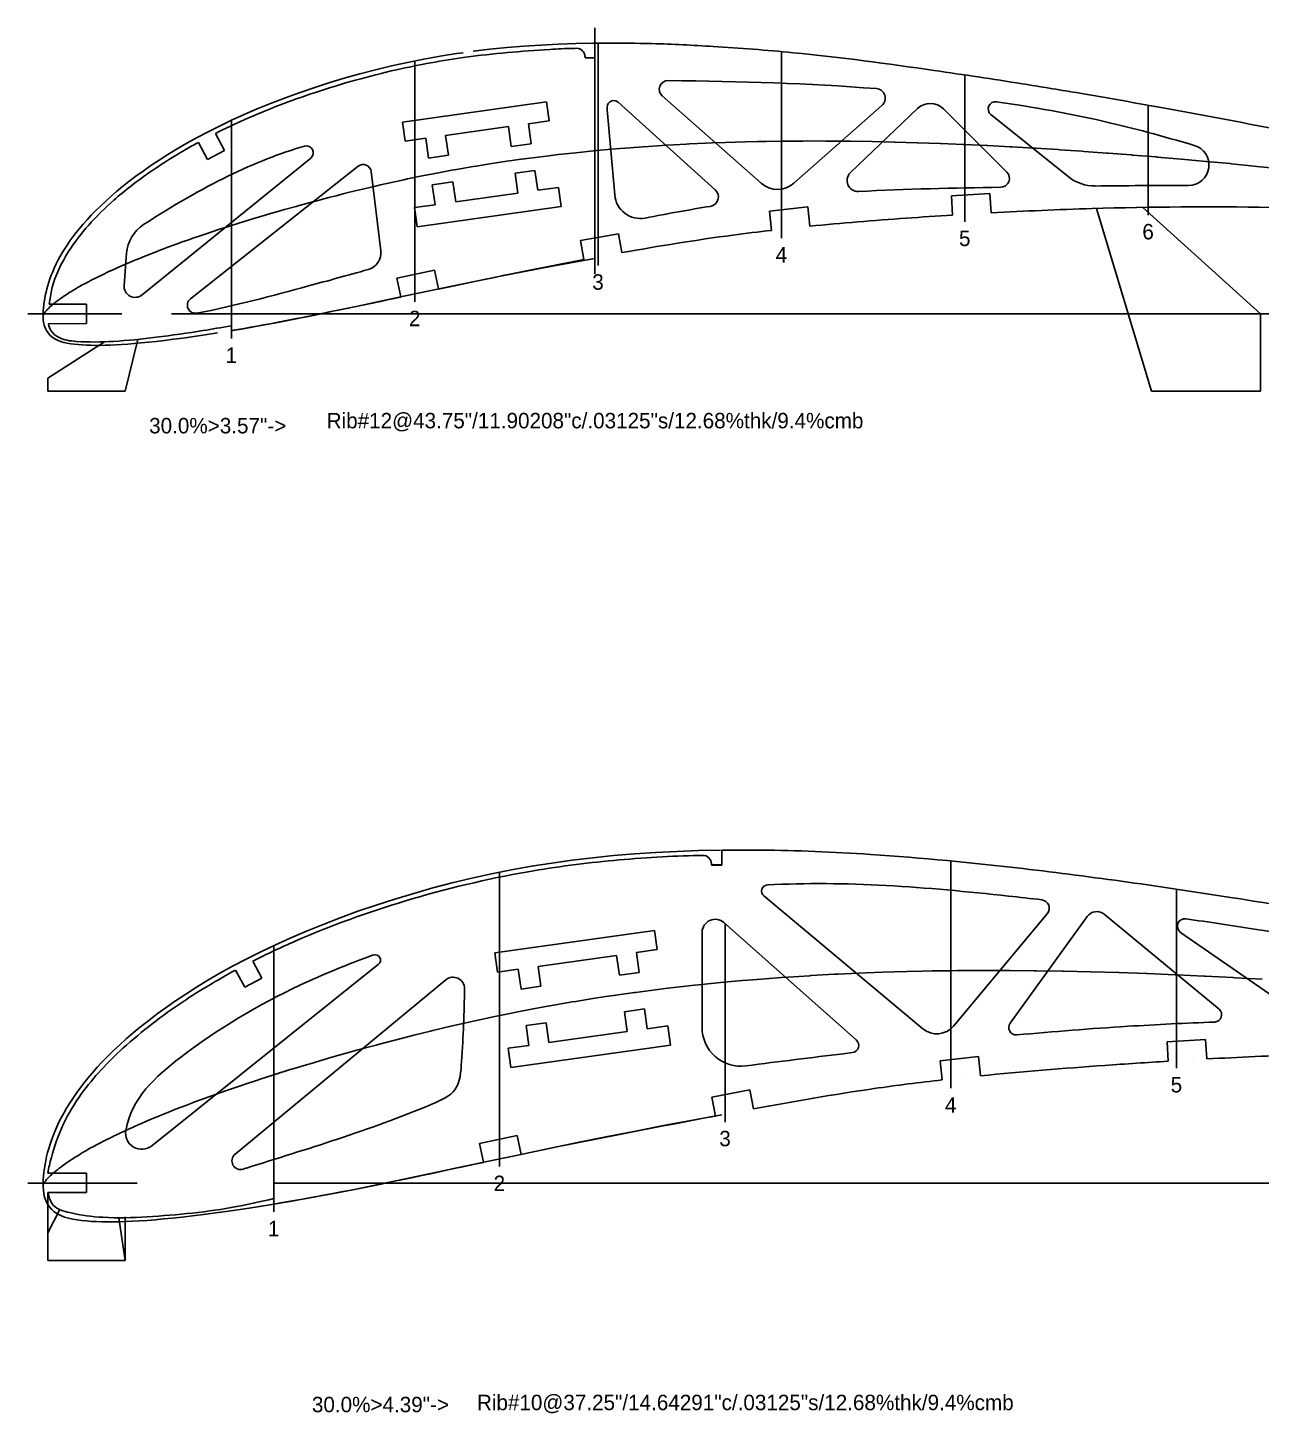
# Model space of a CAD drawing. Header units: inches. Extents: x -0.1 to 20.2, y 22.4 to 40.5.
# Drawn here: x -0.1 to 7.89, y 31.49 to 40.46 of the extents above; entities that cross this region are included whole.
import ezdxf
from ezdxf.lldxf.tags import DXFTag

# ---------------------------------------------------------------- set-up
doc = ezdxf.new("R2010")
doc.units = ezdxf.units.IN
doc.header["$MEASUREMENT"] = 0
for name, color, linetype in [('1', 7, 'Continuous'), ('CUTOUTS', 7, 'Continuous'), ('Default', 7, 'Continuous'), ('TEXT', 7, 'Continuous')]:
    doc.layers.add(name, color=color, linetype=linetype)
tags = doc.linetypes.add('DOT2', pattern=[0.125, 0, -0.125]).pattern_tags.tags
tags[6:7] = [DXFTag(74, 4), DXFTag(75, 0), DXFTag(340, '0'), DXFTag(46, 0.0), DXFTag(50, 0.0), DXFTag(44, 0.0), DXFTag(45, 0.0)]
tags[4:5] = [DXFTag(74, 4), DXFTag(75, 0), DXFTag(340, '0'), DXFTag(46, 0.0), DXFTag(50, 0.0), DXFTag(44, 0.0), DXFTag(45, 0.0)]

# ---------------------------------------------------------------- blocks, each defined once
blk = doc.blocks.new('SE11')
at = {"layer": 'CUTOUTS', "color": 7, "linetype": 'Continuous'}
for p, q in [((0.25, 0.0024), (0.25, 0.125)), ((0, 0.0024), (0, 0))]:
    blk.add_line(p, q, dxfattribs=at)
blk = doc.blocks.new('SE12')
at = {"layer": '1', "color": 7, "linetype": 'DOT2'}
blk.add_line((0, 1.7172), (0, 0), dxfattribs=at)
blk = doc.blocks.new('SE13')
at = {"layer": '1', "color": 7, "linetype": 'DOT2'}
blk.add_line((0, 1.9047), (0, 0), dxfattribs=at)
blk = doc.blocks.new('SE14')
at = {"layer": '1', "color": 7, "linetype": 'DOT2'}
for p, q in [((0, 1.7605), (0, 1.7605)), ((0, 1.2845), (0, 0))]:
    blk.add_line(p, q, dxfattribs=at)
blk = doc.blocks.new('SE15')
at = {"layer": '1', "color": 7, "linetype": 'DOT2'}
blk.add_line((0, 1.4715), (0, 0), dxfattribs=at)
blk = doc.blocks.new('SE16')
at = {"layer": '1', "color": 7, "linetype": 'DOT2'}
blk.add_line((0, 1.1585), (0, 0), dxfattribs=at)
blk = doc.blocks.new('SE21')
at = {"layer": '1', "color": 7, "linetype": 'DOT2'}
for p, q in [((4.2428, 2.1533), (4.1028, 2.1483)), ((4.3844, 2.1564), (4.2428, 2.1533)), ((3.2926, 2.073), (3.1617, 2.0522)), ((3.4247, 2.0915), (3.2926, 2.073)), ((3.5578, 2.1074), (3.4247, 2.0915)), ((3.6919, 2.1211), (3.5578, 2.1074)), ((3.8275, 2.1323), (3.6919, 2.1211)), ((3.9643, 2.1414), (3.8275, 2.1323)), ((4.1028, 2.1483), (3.9643, 2.1414)), ((2.7748, 1.9748), (2.6482, 1.9443)), ((2.9027, 2.003), (2.7748, 1.9748)), ((3.0317, 2.0288), (2.9027, 2.003)), ((3.1617, 2.0522), (3.0317, 2.0288)), ((2.5225, 1.9115), (2.3987, 1.8765)), ((2.6482, 1.9443), (2.5225, 1.9115)), ((2.156, 1.8008), (2.0383, 1.7606)), ((2.2762, 1.8395), (2.156, 1.8008)), ((2.3987, 1.8765), (2.2762, 1.8395)), ((1.9235, 1.719), (1.8118, 1.6761)), ((2.0383, 1.7606), (1.9235, 1.719)), ((1.704, 1.6323), (1.5999, 1.5875)), ((1.8118, 1.6761), (1.704, 1.6323)), ((1.5, 1.5422), (1.4044, 1.4965)), ((1.5999, 1.5875), (1.5, 1.5422)), ((1.3133, 1.4506), (1.2266, 1.4046)), ((1.4044, 1.4965), (1.3133, 1.4506)), ((1.1442, 1.359), (1.0663, 1.3137)), ((1.2266, 1.4046), (1.1442, 1.359)), ((0.9928, 1.2688), (0.9232, 1.2246)), ((1.0663, 1.3137), (0.9928, 1.2688)), ((0.8576, 1.181), (0.796, 1.1381)), ((0.9232, 1.2246), (0.8576, 1.181)), ((0.7377, 1.0959), (0.6831, 1.0545)), ((0.796, 1.1381), (0.7377, 1.0959)), ((0.6317, 1.0138), (0.5835, 0.9738)), ((0.6831, 1.0545), (0.6317, 1.0138)), ((0.538, 0.9347), (0.4954, 0.8965)), ((0.5835, 0.9738), (0.538, 0.9347)), ((0.4179, 0.8221), (0.3825, 0.7859)), ((0.4554, 0.8588), (0.4179, 0.8221)), ((0.4954, 0.8965), (0.4554, 0.8588)), ((0.3494, 0.7503), (0.3185, 0.7153)), ((0.3825, 0.7859), (0.3494, 0.7503)), ((0.2623, 0.6473), (0.2369, 0.6139)), ((0.2893, 0.6811), (0.2623, 0.6473)), ((0.3185, 0.7153), (0.2893, 0.6811)), ((0.1911, 0.5487), (0.1703, 0.5166)), ((0.2132, 0.5809), (0.1911, 0.5487)), ((0.2369, 0.6139), (0.2132, 0.5809)), ((0.1337, 0.4544), (0.1173, 0.4241)), ((0.1513, 0.4854), (0.1337, 0.4544)), ((0.1703, 0.5166), (0.1513, 0.4854)), ((0.0884, 0.3649), (0.076, 0.3359)), ((0.1022, 0.3944), (0.0884, 0.3649)), ((0.1173, 0.4241), (0.1022, 0.3944)), ((0.0543, 0.2794), (0.0451, 0.252)), ((0.0647, 0.3075), (0.0543, 0.2794)), ((0.076, 0.3359), (0.0647, 0.3075)), ((0.0291, 0.1986), (0.0227, 0.1725)), ((0.0366, 0.225), (0.0291, 0.1986)), ((0.0451, 0.252), (0.0366, 0.225)), ((0.0082, 0.0968), (0.0054, 0.0724)), ((0.012, 0.1216), (0.0082, 0.0968)), ((0.0171, 0.1468), (0.012, 0.1216)), ((0.0227, 0.1725), (0.0171, 0.1468)), ((0.0009, 0.0246), (0, 0)), ((0.0031, 0.0484), (0.0009, 0.0246)), ((0.0054, 0.0724), (0.0031, 0.0484))]:
    blk.add_line(p, q, dxfattribs=at)
blk = doc.blocks.new('SE22')
at = {"layer": '1', "color": 7, "linetype": 'DOT2'}
for p, q in [((4.2172, 0.6608), (4.0267, 0.6254)), ((4.3929, 0.6927), (4.2172, 0.6608)), ((3.6418, 0.5503), (3.4486, 0.511)), ((3.8347, 0.5883), (3.6418, 0.5503)), ((4.0267, 0.6254), (3.8347, 0.5883)), ((3.2553, 0.4712), (3.0633, 0.4309)), ((3.4486, 0.511), (3.2553, 0.4712)), ((2.8735, 0.391), (2.688, 0.3514)), ((3.0633, 0.4309), (2.8735, 0.391)), ((2.3345, 0.2765), (2.1699, 0.242)), ((2.5076, 0.3131), (2.3345, 0.2765)), ((2.688, 0.3514), (2.5076, 0.3131)), ((0.0003, 0.2408), (0, 0.2505)), ((0.0001, 0.2284), (0.0003, 0.2408)), ((0.0012, 0.2053), (0.0001, 0.2284)), ((0.004, 0.1824), (0.0012, 0.2053)), ((0.0091, 0.1602), (0.004, 0.1824)), ((1.8695, 0.1824), (1.7345, 0.1576)), ((2.0147, 0.2107), (1.8695, 0.1824)), ((2.1699, 0.242), (2.0147, 0.2107)), ((0.0165, 0.1387), (0.0091, 0.1602)), ((0.0265, 0.1182), (0.0165, 0.1387)), ((0.0392, 0.0993), (0.0265, 0.1182)), ((0.0542, 0.082), (0.0392, 0.0993)), ((1.388, 0.0985), (1.2902, 0.0835)), ((1.4942, 0.1158), (1.388, 0.0985)), ((1.6095, 0.1353), (1.4942, 0.1158)), ((1.7345, 0.1576), (1.6095, 0.1353)), ((0.0718, 0.0662), (0.0542, 0.082)), ((0.0918, 0.0523), (0.0718, 0.0662)), ((0.1142, 0.0407), (0.0918, 0.0523)), ((0.1382, 0.0312), (0.1142, 0.0407)), ((0.1641, 0.0236), (0.1382, 0.0312)), ((0.1912, 0.0174), (0.1641, 0.0236)), ((0.2196, 0.0126), (0.1912, 0.0174)), ((0.2491, 0.0089), (0.2196, 0.0126)), ((0.2797, 0.0061), (0.2491, 0.0089)), ((0.3116, 0.0037), (0.2797, 0.0061)), ((0.3448, 0.002), (0.3116, 0.0037)), ((0.3797, 0.0007), (0.3448, 0.002)), ((0.4159, 0), (0.3797, 0.0007)), ((0.4535, 0), (0.4159, 0)), ((0.4932, 0.0006), (0.4535, 0)), ((0.5348, 0.0019), (0.4932, 0.0006)), ((0.5785, 0.0039), (0.5348, 0.0019)), ((0.6247, 0.0066), (0.5785, 0.0039)), ((0.6733, 0.01), (0.6247, 0.0066)), ((0.7248, 0.0139), (0.6733, 0.01)), ((0.7796, 0.0189), (0.7248, 0.0139)), ((0.8382, 0.0247), (0.7796, 0.0189)), ((0.9004, 0.0313), (0.8382, 0.0247)), ((0.9672, 0.0391), (0.9004, 0.0313)), ((1.0391, 0.048), (0.9672, 0.0391)), ((1.1162, 0.0583), (1.0391, 0.048)), ((1.1998, 0.0701), (1.1162, 0.0583)), ((1.2902, 0.0835), (1.1998, 0.0701))]:
    blk.add_line(p, q, dxfattribs=at)
blk = doc.blocks.new('SE23')
at = {"layer": '1', "color": 7, "linetype": 'DOT2'}
for p, q in [((4.9639, 1.3509), (4.8209, 1.3417)), ((4.9707, 1.3513), (4.9639, 1.3509)), ((5.1227, 1.3599), (4.9707, 1.3513)), ((5.147, 1.3611), (5.1227, 1.3599)), ((5.2772, 1.367), (5.147, 1.3611)), ((5.3293, 1.3692), (5.2772, 1.367)), ((5.434, 1.373), (5.3293, 1.3692)), ((5.5107, 1.3754), (5.434, 1.373)), ((5.5934, 1.3777), (5.5107, 1.3754)), ((5.6916, 1.38), (5.5934, 1.3777)), ((5.7557, 1.3813), (5.6916, 1.38)), ((5.8722, 1.3829), (5.7557, 1.3813)), ((5.9203, 1.3834), (5.8722, 1.3829)), ((6.0532, 1.3842), (5.9203, 1.3834)), ((6.0876, 1.3843), (6.0532, 1.3842)), ((6.2341, 1.3843), (6.0876, 1.3843)), ((6.2575, 1.3841), (6.2341, 1.3843)), ((6.4156, 1.3828), (6.2575, 1.3841)), ((6.43, 1.3827), (6.4156, 1.3828)), ((6.598, 1.3801), (6.43, 1.3827)), ((6.605, 1.38), (6.598, 1.3801)), ((6.7811, 1.376), (6.605, 1.38)), ((6.7825, 1.376), (6.7811, 1.376)), ((6.9623, 1.3708), (6.7825, 1.376)), ((6.9653, 1.3707), (6.9623, 1.3708)), ((7.1441, 1.3645), (6.9653, 1.3707)), ((7.1506, 1.3642), (7.1441, 1.3645)), ((7.3282, 1.3569), (7.1506, 1.3642)), ((7.3371, 1.3565), (7.3282, 1.3569)), ((7.5143, 1.3482), (7.3371, 1.3565)), ((7.525, 1.3477), (7.5143, 1.3482)), ((7.7023, 1.3385), (7.525, 1.3477)), ((3.9643, 1.2594), (3.8347, 1.2426)), ((4.0267, 1.267), (3.9643, 1.2594)), ((4.1028, 1.2759), (4.0267, 1.267)), ((4.2172, 1.2886), (4.1028, 1.2759)), ((4.2428, 1.2914), (4.2172, 1.2886)), ((4.3844, 1.3057), (4.2428, 1.2914)), ((4.4062, 1.3078), (4.3844, 1.3057)), ((4.5279, 1.3189), (4.4062, 1.3078)), ((4.5936, 1.3245), (4.5279, 1.3189)), ((4.6734, 1.3309), (4.5936, 1.3245)), ((4.7794, 1.3388), (4.6734, 1.3309)), ((4.8209, 1.3417), (4.7794, 1.3388)), ((7.7142, 1.3379), (7.7023, 1.3385)), ((7.8921, 1.3276), (7.7142, 1.3379)), ((3.4247, 1.1808), (3.2926, 1.1579)), ((3.4486, 1.1847), (3.4247, 1.1808)), ((3.5578, 1.2023), (3.4486, 1.1847)), ((3.6418, 1.2152), (3.5578, 1.2023)), ((3.6919, 1.2226), (3.6418, 1.2152)), ((3.8275, 1.2416), (3.6919, 1.2226)), ((3.8347, 1.2426), (3.8275, 1.2416)), ((2.9027, 1.082), (2.8735, 1.0758)), ((3.0317, 1.1085), (2.9027, 1.082)), ((3.0633, 1.1148), (3.0317, 1.1085)), ((3.1617, 1.1339), (3.0633, 1.1148)), ((3.2553, 1.1512), (3.1617, 1.1339)), ((3.2926, 1.1579), (3.2553, 1.1512)), ((2.5076, 0.9922), (2.3987, 0.9652)), ((2.5225, 0.9958), (2.5076, 0.9922)), ((2.6482, 1.0256), (2.5225, 0.9958)), ((2.688, 1.0347), (2.6482, 1.0256)), ((2.7748, 1.0543), (2.688, 1.0347)), ((2.8735, 1.0758), (2.7748, 1.0543)), ((2.156, 0.902), (2.0383, 0.8699)), ((2.1699, 0.9057), (2.156, 0.902)), ((2.2762, 0.9338), (2.1699, 0.9057)), ((2.3345, 0.9489), (2.2762, 0.9338)), ((2.3987, 0.9652), (2.3345, 0.9489)), ((1.8695, 0.8224), (1.8118, 0.8058)), ((1.9235, 0.8378), (1.8695, 0.8224)), ((2.0147, 0.8634), (1.9235, 0.8378)), ((2.0383, 0.8699), (2.0147, 0.8634)), ((1.5999, 0.7425), (1.5, 0.7115)), ((1.6095, 0.7455), (1.5999, 0.7425)), ((1.704, 0.7741), (1.6095, 0.7455)), ((1.7345, 0.7832), (1.704, 0.7741)), ((1.8118, 0.8058), (1.7345, 0.7832)), ((1.2902, 0.6429), (1.2266, 0.6213)), ((1.3133, 0.6507), (1.2902, 0.6429)), ((1.388, 0.6754), (1.3133, 0.6507)), ((1.4044, 0.6808), (1.388, 0.6754)), ((1.4942, 0.7096), (1.4044, 0.6808)), ((1.5, 0.7115), (1.4942, 0.7096)), ((1.0391, 0.5546), (0.9928, 0.5375)), ((1.0663, 0.5646), (1.0391, 0.5546)), ((1.1162, 0.5826), (1.0663, 0.5646)), ((1.1442, 0.5926), (1.1162, 0.5826)), ((1.1998, 0.612), (1.1442, 0.5926)), ((1.2266, 0.6213), (1.1998, 0.612)), ((0.7796, 0.4546), (0.7377, 0.4374)), ((0.796, 0.4612), (0.7796, 0.4546)), ((0.8382, 0.4781), (0.796, 0.4612)), ((0.8576, 0.4858), (0.8382, 0.4781)), ((0.9004, 0.5024), (0.8576, 0.4858)), ((0.9232, 0.5112), (0.9004, 0.5024)), ((0.9672, 0.5279), (0.9232, 0.5112)), ((0.9928, 0.5375), (0.9672, 0.5279)), ((0.5785, 0.3687), (0.538, 0.3503)), ((0.5835, 0.3709), (0.5785, 0.3687)), ((0.6247, 0.3893), (0.5835, 0.3709)), ((0.6317, 0.3923), (0.6247, 0.3893)), ((0.6733, 0.4103), (0.6317, 0.3923)), ((0.6831, 0.4145), (0.6733, 0.4103)), ((0.7248, 0.4321), (0.6831, 0.4145)), ((0.7377, 0.4374), (0.7248, 0.4321)), ((0.3797, 0.2738), (0.3494, 0.258)), ((0.3825, 0.2752), (0.3797, 0.2738)), ((0.4159, 0.292), (0.3825, 0.2752)), ((0.4179, 0.293), (0.4159, 0.292)), ((0.4535, 0.3105), (0.4179, 0.293)), ((0.4554, 0.3114), (0.4535, 0.3105)), ((0.4932, 0.3295), (0.4554, 0.3114)), ((0.4954, 0.3305), (0.4932, 0.3295)), ((0.5348, 0.3488), (0.4954, 0.3305)), ((0.538, 0.3503), (0.5348, 0.3488)), ((0.2196, 0.1833), (0.2132, 0.1792)), ((0.2369, 0.194), (0.2196, 0.1833)), ((0.2491, 0.2015), (0.2369, 0.194)), ((0.2623, 0.2094), (0.2491, 0.2015)), ((0.2797, 0.2196), (0.2623, 0.2094)), ((0.2893, 0.2252), (0.2797, 0.2196)), ((0.3116, 0.2375), (0.2893, 0.2252)), ((0.3185, 0.2413), (0.3116, 0.2375)), ((0.3448, 0.2556), (0.3185, 0.2413)), ((0.3494, 0.258), (0.3448, 0.2556)), ((0.0884, 0.0916), (0.076, 0.0814)), ((0.0918, 0.0943), (0.0884, 0.0916)), ((0.1022, 0.1024), (0.0918, 0.0943)), ((0.1142, 0.1114), (0.1022, 0.1024)), ((0.1173, 0.1137), (0.1142, 0.1114)), ((0.1337, 0.1255), (0.1173, 0.1137)), ((0.1382, 0.1288), (0.1337, 0.1255)), ((0.1513, 0.1382), (0.1382, 0.1288)), ((0.1641, 0.1471), (0.1513, 0.1382)), ((0.1703, 0.1513), (0.1641, 0.1471)), ((0.1911, 0.165), (0.1703, 0.1513)), ((0.1912, 0.1651), (0.1911, 0.165)), ((0.2132, 0.1792), (0.1912, 0.1651)), ((0.0031, 0), (0, 0.0072)), ((0.004, 0.002), (0.0031, 0)), ((0.0054, 0.0055), (0.004, 0.002)), ((0.0082, 0.012), (0.0054, 0.0055)), ((0.0091, 0.0136), (0.0082, 0.012)), ((0.012, 0.0181), (0.0091, 0.0136)), ((0.0165, 0.0233), (0.012, 0.0181)), ((0.0171, 0.024), (0.0165, 0.0233)), ((0.0227, 0.0308), (0.0171, 0.024)), ((0.0265, 0.0352), (0.0227, 0.0308)), ((0.0291, 0.0381), (0.0265, 0.0352)), ((0.0366, 0.0458), (0.0291, 0.0381)), ((0.0392, 0.0484), (0.0366, 0.0458)), ((0.0451, 0.054), (0.0392, 0.0484)), ((0.0542, 0.0625), (0.0451, 0.054)), ((0.0543, 0.0626), (0.0542, 0.0625)), ((0.0647, 0.0717), (0.0543, 0.0626)), ((0.0718, 0.0778), (0.0647, 0.0717)), ((0.076, 0.0814), (0.0718, 0.0778))]:
    blk.add_line(p, q, dxfattribs=at)
blk = doc.blocks.new('SE24')
at = {"layer": '1', "color": 7, "linetype": 'DOT2'}
blk.add_line((0, 1.4056), (0, 0), dxfattribs=at)
blk = doc.blocks.new('SE25')
at = {"layer": '1', "color": 7, "linetype": 'DOT2'}
blk.add_line((0, 1.5572), (0, 0), dxfattribs=at)
blk = doc.blocks.new('SE26')
at = {"layer": '1', "color": 7, "linetype": 'DOT2'}
blk.add_line((0, 1.4396), (0, 0), dxfattribs=at)
blk = doc.blocks.new('SE27')
at = {"layer": '1', "color": 7, "linetype": 'DOT2'}
blk.add_line((0, 1.2046), (0, 0), dxfattribs=at)
blk = doc.blocks.new('SE28')
at = {"layer": '1', "color": 7, "linetype": 'DOT2'}
blk.add_line((0, 0.9503), (0, 0), dxfattribs=at)
blk = doc.blocks.new('SE29')
at = {"layer": '1', "color": 7, "linetype": 'DOT2'}
blk.add_line((0, 0.7107), (0, 0), dxfattribs=at)
blk = doc.blocks.new('SE32')
at = {"layer": '1', "color": 7, "linetype": 'DOT2'}
for p, q in [((2.8918, 1.713), (2.7837, 1.7)), ((3.0009, 1.7241), (2.8918, 1.713)), ((3.1111, 1.7332), (3.0009, 1.7241)), ((3.2223, 1.7406), (3.1111, 1.7332)), ((3.3348, 1.7462), (3.2223, 1.7406)), ((3.4486, 1.7502), (3.3348, 1.7462)), ((3.5637, 1.7527), (3.4486, 1.7502)), ((3.5706, 1.7528), (3.5637, 1.7527)), ((2.3593, 1.6281), (2.2554, 1.6052)), ((2.4642, 1.6491), (2.3593, 1.6281)), ((2.5699, 1.6681), (2.4642, 1.6491)), ((2.6763, 1.685), (2.5699, 1.6681)), ((2.719, 1.691), (2.6763, 1.685)), ((1.9497, 1.5253), (1.8502, 1.4952)), ((2.0504, 1.5537), (1.9497, 1.5253)), ((2.1525, 1.5804), (2.0504, 1.5537)), ((2.2554, 1.6052), (2.1525, 1.5804)), ((1.7525, 1.4638), (1.6568, 1.431)), ((1.8502, 1.4952), (1.7525, 1.4638)), ((1.4726, 1.3624), (1.385, 1.3268)), ((1.5635, 1.3972), (1.4726, 1.3624)), ((1.6568, 1.431), (1.5635, 1.3972)), ((1.3004, 1.2903), (1.2192, 1.2536)), ((1.385, 1.3268), (1.3004, 1.2903)), ((1.0675, 1.1791), (0.997, 1.1417)), ((1.1415, 1.2164), (1.0675, 1.1791)), ((1.2192, 1.2536), (1.1415, 1.2164)), ((0.93, 1.1047), (0.8667, 1.0678)), ((0.997, 1.1417), (0.93, 1.1047)), ((0.7504, 0.9954), (0.6971, 0.9599)), ((0.807, 1.0314), (0.7504, 0.9954)), ((0.8667, 1.0678), (0.807, 1.0314)), ((0.647, 0.9251), (0.5996, 0.8908)), ((0.6971, 0.9599), (0.647, 0.9251)), ((0.5135, 0.824), (0.4743, 0.7915)), ((0.5552, 0.8571), (0.5135, 0.824)), ((0.5996, 0.8908), (0.5552, 0.8571)), ((0.4026, 0.7287), (0.3702, 0.6981)), ((0.4373, 0.7598), (0.4026, 0.7287)), ((0.4743, 0.7915), (0.4373, 0.7598)), ((0.3109, 0.6388), (0.284, 0.6099)), ((0.3397, 0.6682), (0.3109, 0.6388)), ((0.3702, 0.6981), (0.3397, 0.6682)), ((0.2352, 0.5536), (0.2132, 0.5261)), ((0.2589, 0.5815), (0.2352, 0.5536)), ((0.284, 0.6099), (0.2589, 0.5815)), ((0.1733, 0.4722), (0.1553, 0.446)), ((0.1926, 0.499), (0.1733, 0.4722)), ((0.2132, 0.5261), (0.1926, 0.499)), ((0.1087, 0.3694), (0.0953, 0.3447)), ((0.1229, 0.3946), (0.1087, 0.3694)), ((0.1384, 0.4199), (0.1229, 0.3946)), ((0.1553, 0.446), (0.1384, 0.4199)), ((0.0618, 0.2731), (0.0526, 0.25)), ((0.0719, 0.2966), (0.0618, 0.2731)), ((0.0831, 0.3206), (0.0719, 0.2966)), ((0.0953, 0.3447), (0.0831, 0.3206)), ((0.0298, 0.1829), (0.0237, 0.1614)), ((0.0367, 0.2049), (0.0298, 0.1829)), ((0.0442, 0.2271), (0.0367, 0.2049)), ((0.0526, 0.25), (0.0442, 0.2271)), ((0.0098, 0.0988), (0.0067, 0.0787)), ((0.0139, 0.1193), (0.0098, 0.0988)), ((0.0184, 0.1403), (0.0139, 0.1193)), ((0.0237, 0.1614), (0.0184, 0.1403)), ((0.0007, 0.02), (0, 0)), ((0.0025, 0.0393), (0.0007, 0.02)), ((0.0044, 0.0588), (0.0025, 0.0393)), ((0.0067, 0.0787), (0.0044, 0.0588))]:
    blk.add_line(p, q, dxfattribs=at)
blk = doc.blocks.new('SE33')
at = {"layer": '1', "color": 7, "linetype": 'DOT2'}
for p, q in [((3.5706, 0.563), (3.4278, 0.5371)), ((3.1169, 0.4782), (2.9602, 0.4473)), ((3.273, 0.5083), (3.1169, 0.4782)), ((3.4278, 0.5371), (3.273, 0.5083)), ((2.646, 0.383), (2.4899, 0.3503)), ((2.8031, 0.4154), (2.646, 0.383)), ((2.9602, 0.4473), (2.8031, 0.4154)), ((2.1849, 0.2856), (2.0382, 0.2545)), ((2.3357, 0.3178), (2.1849, 0.2856)), ((2.4899, 0.3503), (2.3357, 0.3178)), ((0.0002, 0.1892), (0, 0.2036)), ((0.0001, 0.1857), (0.0002, 0.1892)), ((0.001, 0.1669), (0.0001, 0.1857)), ((1.7638, 0.1967), (1.6376, 0.1713)), ((1.8975, 0.2247), (1.7638, 0.1967)), ((2.0382, 0.2545), (1.8975, 0.2247)), ((0.0032, 0.1483), (0.001, 0.1669)), ((0.0074, 0.1302), (0.0032, 0.1483)), ((0.0134, 0.1127), (0.0074, 0.1302)), ((0.0215, 0.096), (0.0134, 0.1127)), ((0.0319, 0.0807), (0.0215, 0.096)), ((1.3083, 0.11), (1.2145, 0.0941)), ((1.4098, 0.1281), (1.3083, 0.11)), ((1.5195, 0.1483), (1.4098, 0.1281)), ((1.6376, 0.1713), (1.5195, 0.1483)), ((0.044, 0.0667), (0.0319, 0.0807)), ((0.0583, 0.0538), (0.044, 0.0667)), ((0.0746, 0.0425), (0.0583, 0.0538)), ((0.0928, 0.0331), (0.0746, 0.0425)), ((0.1124, 0.0254), (0.0928, 0.0331)), ((0.1334, 0.0192), (0.1124, 0.0254)), ((0.1554, 0.0142), (0.1334, 0.0192)), ((0.1785, 0.0102), (0.1554, 0.0142)), ((0.2025, 0.0073), (0.1785, 0.0102)), ((0.2273, 0.005), (0.2025, 0.0073)), ((0.2533, 0.003), (0.2273, 0.005)), ((0.2803, 0.0017), (0.2533, 0.003)), ((0.3086, 0.0006), (0.2803, 0.0017)), ((0.338, 0), (0.3086, 0.0006)), ((0.3686, 0), (0.338, 0)), ((0.4009, 0.0005), (0.3686, 0)), ((0.4347, 0.0015), (0.4009, 0.0005)), ((0.4703, 0.0032), (0.4347, 0.0015)), ((0.5077, 0.0054), (0.4703, 0.0032)), ((0.5473, 0.0081), (0.5077, 0.0054)), ((0.5892, 0.0113), (0.5473, 0.0081)), ((0.6337, 0.0154), (0.5892, 0.0113)), ((0.6813, 0.0201), (0.6337, 0.0154)), ((0.7319, 0.0255), (0.6813, 0.0201)), ((0.7861, 0.0318), (0.7319, 0.0255)), ((0.8446, 0.039), (0.7861, 0.0318)), ((0.9073, 0.0474), (0.8446, 0.039)), ((0.9753, 0.057), (0.9073, 0.0474)), ((1.0487, 0.0678), (0.9753, 0.057)), ((1.1282, 0.0801), (1.0487, 0.0678))]:
    blk.add_line(p, q, dxfattribs=at)
blk = doc.blocks.new('SE34')
at = {"layer": '1', "color": 7, "linetype": 'DOT2'}
for p, q in [((3.7338, 1.0765), (3.6804, 1.072)), ((3.7987, 1.0818), (3.7338, 1.0765)), ((3.8848, 1.0882), (3.7987, 1.0818)), ((3.9185, 1.0906), (3.8848, 1.0882)), ((4.0348, 1.098), (3.9185, 1.0906)), ((4.0403, 1.0984), (4.0348, 1.098)), ((4.1638, 1.1053), (4.0403, 1.0984)), ((4.1836, 1.1063), (4.1638, 1.1053)), ((4.2894, 1.1111), (4.1836, 1.1063)), ((4.3318, 1.1129), (4.2894, 1.1111)), ((4.4169, 1.116), (4.3318, 1.1129)), ((4.4792, 1.1179), (4.4169, 1.116)), ((4.5465, 1.1198), (4.4792, 1.1179)), ((4.6262, 1.1217), (4.5465, 1.1198)), ((4.6784, 1.1227), (4.6262, 1.1217)), ((4.7731, 1.124), (4.6784, 1.1227)), ((4.8121, 1.1244), (4.7731, 1.124)), ((4.9202, 1.1251), (4.8121, 1.1244)), ((4.9482, 1.1252), (4.9202, 1.1251)), ((5.0672, 1.1251), (4.9482, 1.1252)), ((5.0862, 1.125), (5.0672, 1.1251)), ((5.2148, 1.124), (5.0862, 1.125)), ((5.2264, 1.1238), (5.2148, 1.124)), ((5.363, 1.1217), (5.2264, 1.1238)), ((5.3687, 1.1216), (5.363, 1.1217)), ((5.5119, 1.1184), (5.3687, 1.1216)), ((5.5129, 1.1184), (5.5119, 1.1184)), ((5.6591, 1.1142), (5.5129, 1.1184)), ((5.6616, 1.1141), (5.6591, 1.1142)), ((5.8069, 1.1091), (5.6616, 1.1141)), ((5.8121, 1.1089), (5.8069, 1.1091)), ((5.9565, 1.1029), (5.8121, 1.1089)), ((5.9638, 1.1026), (5.9565, 1.1029)), ((6.1078, 1.0958), (5.9638, 1.1026)), ((6.1165, 1.0954), (6.1078, 1.0958)), ((6.2606, 1.0879), (6.1165, 1.0954)), ((6.2703, 1.0874), (6.2606, 1.0879)), ((6.4149, 1.0791), (6.2703, 1.0874)), ((6.425, 1.0785), (6.4149, 1.0791)), ((6.5707, 1.0692), (6.425, 1.0785)), ((2.9602, 0.9877), (2.8918, 0.9772)), ((3.0009, 0.9937), (2.9602, 0.9877)), ((3.1111, 1.0092), (3.0009, 0.9937)), ((3.1169, 1.0099), (3.1111, 1.0092)), ((3.2223, 1.0236), (3.1169, 1.0099)), ((3.273, 1.0298), (3.2223, 1.0236)), ((3.3348, 1.0371), (3.273, 1.0298)), ((3.4278, 1.0474), (3.3348, 1.0371)), ((3.4486, 1.0496), (3.4278, 1.0474)), ((3.5637, 1.0613), (3.4486, 1.0496)), ((3.5815, 1.063), (3.5637, 1.0613)), ((3.6804, 1.072), (3.5815, 1.063)), ((6.5809, 1.0686), (6.5707, 1.0692)), ((6.7277, 1.0586), (6.5809, 1.0686)), ((6.7377, 1.0579), (6.7277, 1.0586)), ((6.886, 1.0472), (6.7377, 1.0579)), ((6.8951, 1.0465), (6.886, 1.0472)), ((7.0453, 1.0349), (6.8951, 1.0465)), ((7.0532, 1.0343), (7.0453, 1.0349)), ((7.2056, 1.0218), (7.0532, 1.0343)), ((7.2115, 1.0213), (7.2056, 1.0218)), ((7.3672, 1.0079), (7.2115, 1.0213)), ((7.3697, 1.0077), (7.3672, 1.0079)), ((7.5274, 0.9934), (7.3697, 1.0077)), ((7.5296, 0.9932), (7.5274, 0.9934)), ((7.6845, 0.9784), (7.5296, 0.9932)), ((2.4642, 0.901), (2.3593, 0.8795)), ((2.4899, 0.9061), (2.4642, 0.901)), ((2.5699, 0.9216), (2.4899, 0.9061)), ((2.646, 0.9357), (2.5699, 0.9216)), ((2.6763, 0.9412), (2.646, 0.9357)), ((2.7837, 0.9597), (2.6763, 0.9412)), ((2.8031, 0.9629), (2.7837, 0.9597)), ((2.8918, 0.9772), (2.8031, 0.9629)), ((7.6928, 0.9776), (7.6845, 0.9784)), ((7.8407, 0.9628), (7.6928, 0.9776)), ((7.8568, 0.9611), (7.8407, 0.9628)), ((7.9958, 0.9467), (7.8568, 0.9611)), ((2.0504, 0.8094), (2.0382, 0.8064)), ((2.1525, 0.8336), (2.0504, 0.8094)), ((2.1849, 0.841), (2.1525, 0.8336)), ((2.2554, 0.8569), (2.1849, 0.841)), ((2.3357, 0.8744), (2.2554, 0.8569)), ((2.3593, 0.8795), (2.3357, 0.8744)), ((1.7525, 0.7331), (1.6568, 0.7071)), ((1.7638, 0.7361), (1.7525, 0.7331)), ((1.8502, 0.759), (1.7638, 0.7361)), ((1.8975, 0.7712), (1.8502, 0.759)), ((1.9497, 0.7845), (1.8975, 0.7712)), ((2.0382, 0.8064), (1.9497, 0.7845)), ((1.385, 0.6292), (1.3083, 0.6059)), ((1.4098, 0.6366), (1.385, 0.6292)), ((1.4726, 0.6549), (1.4098, 0.6366)), ((1.5195, 0.6685), (1.4726, 0.6549)), ((1.5635, 0.681), (1.5195, 0.6685)), ((1.6376, 0.7018), (1.5635, 0.681)), ((1.6568, 0.7071), (1.6376, 0.7018)), ((1.1282, 0.549), (1.0675, 0.5289)), ((1.1415, 0.5533), (1.1282, 0.549)), ((1.2145, 0.5767), (1.1415, 0.5533)), ((1.2192, 0.5783), (1.2145, 0.5767)), ((1.3004, 0.6035), (1.2192, 0.5783)), ((1.3083, 0.6059), (1.3004, 0.6035)), ((0.8446, 0.4508), (0.807, 0.4368)), ((0.8667, 0.4588), (0.8446, 0.4508)), ((0.9073, 0.4735), (0.8667, 0.4588)), ((0.93, 0.4816), (0.9073, 0.4735)), ((0.9753, 0.4974), (0.93, 0.4816)), ((0.997, 0.5049), (0.9753, 0.4974)), ((1.0487, 0.5226), (0.997, 0.5049)), ((1.0675, 0.5289), (1.0487, 0.5226)), ((0.6337, 0.3695), (0.5996, 0.3555)), ((0.647, 0.3749), (0.6337, 0.3695)), ((0.6813, 0.3886), (0.647, 0.3749)), ((0.6971, 0.3948), (0.6813, 0.3886)), ((0.7319, 0.4084), (0.6971, 0.3948)), ((0.7504, 0.4155), (0.7319, 0.4084)), ((0.7861, 0.429), (0.7504, 0.4155)), ((0.807, 0.4368), (0.7861, 0.429)), ((0.4347, 0.2835), (0.4026, 0.2686)), ((0.4373, 0.2847), (0.4347, 0.2835)), ((0.4703, 0.2997), (0.4373, 0.2847)), ((0.4743, 0.3015), (0.4703, 0.2997)), ((0.5077, 0.3164), (0.4743, 0.3015)), ((0.5135, 0.3189), (0.5077, 0.3164)), ((0.5473, 0.3335), (0.5135, 0.3189)), ((0.5552, 0.3369), (0.5473, 0.3335)), ((0.5892, 0.3511), (0.5552, 0.3369)), ((0.5996, 0.3555), (0.5892, 0.3511)), ((0.2352, 0.183), (0.2273, 0.1785)), ((0.2533, 0.193), (0.2352, 0.183)), ((0.2589, 0.1961), (0.2533, 0.193)), ((0.2803, 0.2077), (0.2589, 0.1961)), ((0.284, 0.2097), (0.2803, 0.2077)), ((0.3086, 0.2225), (0.284, 0.2097)), ((0.3109, 0.2237), (0.3086, 0.2225)), ((0.338, 0.2373), (0.3109, 0.2237)), ((0.3397, 0.2381), (0.338, 0.2373)), ((0.3686, 0.2523), (0.3397, 0.2381)), ((0.3702, 0.2531), (0.3686, 0.2523)), ((0.4009, 0.2678), (0.3702, 0.2531)), ((0.4026, 0.2686), (0.4009, 0.2678)), ((0.0928, 0.0905), (0.0831, 0.0832)), ((0.0953, 0.0924), (0.0928, 0.0905)), ((0.1087, 0.102), (0.0953, 0.0924)), ((0.1124, 0.1047), (0.1087, 0.102)), ((0.1229, 0.1123), (0.1124, 0.1047)), ((0.1334, 0.1196), (0.1229, 0.1123)), ((0.1384, 0.1229), (0.1334, 0.1196)), ((0.1553, 0.1341), (0.1384, 0.1229)), ((0.1554, 0.1342), (0.1553, 0.1341)), ((0.1733, 0.1456), (0.1554, 0.1342)), ((0.1785, 0.1489), (0.1733, 0.1456)), ((0.1926, 0.1577), (0.1785, 0.1489)), ((0.2025, 0.1637), (0.1926, 0.1577)), ((0.2132, 0.1702), (0.2025, 0.1637)), ((0.2273, 0.1785), (0.2132, 0.1702)), ((0.0025, 0), (0, 0.0058)), ((0.0032, 0.0016), (0.0025, 0)), ((0.0044, 0.0044), (0.0032, 0.0016)), ((0.0067, 0.0097), (0.0044, 0.0044)), ((0.0074, 0.0111), (0.0067, 0.0097)), ((0.0098, 0.0147), (0.0074, 0.0111)), ((0.0134, 0.0189), (0.0098, 0.0147)), ((0.0139, 0.0194), (0.0134, 0.0189)), ((0.0184, 0.025), (0.0139, 0.0194)), ((0.0215, 0.0286), (0.0184, 0.025)), ((0.0237, 0.031), (0.0215, 0.0286)), ((0.0298, 0.0372), (0.0237, 0.031)), ((0.0319, 0.0393), (0.0298, 0.0372)), ((0.0367, 0.0438), (0.0319, 0.0393)), ((0.044, 0.0507), (0.0367, 0.0438)), ((0.0442, 0.0508), (0.044, 0.0507)), ((0.0526, 0.0583), (0.0442, 0.0508)), ((0.0583, 0.0632), (0.0526, 0.0583)), ((0.0618, 0.0661), (0.0583, 0.0632)), ((0.0719, 0.0744), (0.0618, 0.0661)), ((0.0746, 0.0766), (0.0719, 0.0744)), ((0.0831, 0.0832), (0.0746, 0.0766))]:
    blk.add_line(p, q, dxfattribs=at)

msp = doc.modelspace()

# ---------------------------------------------------------------- linework, layer by layer
at = {"color": 7, "linetype": 'Continuous'}
for p, q in [((0.0313, 38.1077), (0.5313, 38.1077)), ((0.0313, 32.9193), (0.0313, 32.4794)), ((0.5313, 32.762), (0.5313, 32.4794)), ((0.0313, 32.4794), (0.5313, 32.4794))]:
    msp.add_line(p, q, dxfattribs=at)
at = {"layer": '1', "color": 7, "linetype": 'DOT2'}
for p, q in [((3.5706, 40.4605), (3.5706, 38.8671)), ((-0.1, 38.6077), (0.5096, 38.6077)), ((0, 38.6077), (0.5096, 38.6077)), ((0.8314, 38.6077), (3.5706, 38.6077)), ((0.8314, 38.6077), (11.9021, 38.6077)), ((-0.1, 32.9794), (0.6077, 32.9794)), ((0, 32.9794), (0.6077, 32.9794)), ((1.4924, 32.9794), (4.3929, 32.9794)), ((1.4924, 32.9794), (14.6429, 32.9794))]:
    msp.add_line(p, q, dxfattribs=at)
at = {"layer": 'CUTOUTS', "color": 7, "linetype": 'Continuous'}
for p, q in [((3.5706, 40.2655), (3.5706, 40.328)), ((3.5081, 40.2655), (3.5706, 40.2655)), ((3.2579, 39.981), (2.3256, 39.85)), ((3.2753, 39.8572), (3.2579, 39.981)), ((2.3256, 39.85), (2.343, 39.7262)), ((1.1746, 39.6658), (1.1159, 39.7762)), ((1.0055, 39.7174), (1.0054, 39.7174)), ((1.0054, 39.7174), (1.0641, 39.6071)), ((1.0641, 39.6071), (1.1746, 39.6658)), ((3.202, 39.4081), (3.3357, 39.4269)), ((3.3357, 39.4269), (3.3531, 39.3031)), ((2.4209, 39.1721), (2.4035, 39.2959)), ((3.3531, 39.3031), (2.4209, 39.1721)), ((4.3304, 35.0408), (4.3929, 35.0408)), ((3.9574, 34.6153), (2.9246, 34.4702)), ((3.9748, 34.4915), (3.9574, 34.6153)), ((2.9246, 34.4702), (2.942, 34.3464)), ((1.2461, 34.3581), (1.3048, 34.2477)), ((1.3048, 34.2477), (1.4153, 34.3064)), ((4.0442, 33.998), (4.0616, 33.8742)), ((3.0288, 33.729), (3.0114, 33.8528)), ((4.0616, 33.8742), (3.0288, 33.729))]:
    msp.add_line(p, q, dxfattribs=at)
at = {"layer": 'Default', "color": 7, "linetype": 'Continuous'}
for p, q in [((3.5706, 40.3603), (3.5706, 40.2648)), ((3.5081, 40.2655), (3.5079, 40.2738)), ((3.5706, 40.2648), (3.5081, 40.2655)), ((4.0082, 40.0185), (4.648, 39.4537)), ((2.3256, 39.85), (3.2579, 39.981)), ((3.2579, 39.981), (3.2753, 39.8572)), ((3.7001, 39.3775), (3.6516, 39.9289)), ((4.351, 39.4111), (3.7232, 39.9775)), ((4.8595, 39.4537), (5.4303, 39.9576)), ((5.6605, 39.9369), (5.2262, 39.5223)), ((6.239, 39.5253), (5.828, 39.9351)), ((2.3256, 39.85), (2.343, 39.7262)), ((3.2753, 39.8572), (3.1416, 39.8384)), ((3.1416, 39.8384), (3.1597, 39.7097)), ((6.1356, 39.899), (6.6358, 39.4964)), ((1.1162, 39.7764), (1.1746, 39.6658)), ((2.343, 39.7262), (2.4767, 39.745)), ((2.4767, 39.745), (2.4948, 39.6162)), ((2.6054, 39.7631), (3.0129, 39.8203)), ((2.6235, 39.6343), (2.6054, 39.7631)), ((3.031, 39.6916), (3.0129, 39.8203)), ((1.0641, 39.6071), (1.0051, 39.7181)), ((1.1746, 39.6658), (1.0641, 39.6071)), ((3.1597, 39.7097), (3.031, 39.6916)), ((1.7322, 39.6155), (0.6409, 38.7307)), ((2.0392, 39.5636), (0.9534, 38.7042)), ((2.4948, 39.6162), (2.6235, 39.6343)), ((2.1855, 39.0168), (2.1241, 39.5286)), ((3.1839, 39.5368), (3.0552, 39.5188)), ((3.0552, 39.5188), (3.0733, 39.39)), ((3.202, 39.4081), (3.1839, 39.5368)), ((2.5191, 39.4434), (2.6528, 39.4622)), ((2.5372, 39.3147), (2.5191, 39.4434)), ((2.6528, 39.4622), (2.6709, 39.3335)), ((2.6709, 39.3335), (3.0733, 39.39)), ((3.3357, 39.4269), (3.202, 39.4081)), ((3.3531, 39.3031), (3.3357, 39.4269)), ((6.1297, 39.3871), (5.8801, 39.3724)), ((6.1371, 39.2623), (6.1297, 39.3871)), ((2.4035, 39.2959), (2.5372, 39.3147)), ((2.4054, 39.2824), (2.4035, 39.2959)), ((2.4209, 39.1721), (3.3531, 39.3031)), ((4.95, 39.3), (4.7014, 39.2729)), ((4.9635, 39.1757), (4.95, 39.3)), ((5.8801, 39.3724), (5.8875, 39.2476)), ((7.119, 39.2973), (7.8804, 38.6077)), ((2.4209, 39.1721), (2.4054, 39.2824)), ((4.7014, 39.2729), (4.715, 39.1486)), ((6.1371, 39.2623), (6.1371, 39.262)), ((7.176, 38.1077), (6.8199, 39.2904)), ((3.7242, 39.127), (3.4783, 39.0818)), ((3.7468, 39.0041), (3.7242, 39.127)), ((4.9635, 39.1757), (4.9636, 39.1752)), ((3.4783, 39.0818), (3.5009, 38.9588)), ((0.5401, 39.0003), (0.5239, 38.7921)), ((2.5344, 38.8914), (2.2898, 38.8399)), ((2.5601, 38.7691), (2.5344, 38.8914)), ((2.2898, 38.8399), (2.3155, 38.7176)), ((2.5601, 38.7691), (2.5604, 38.7684)), ((0.2813, 38.6702), (0.0398, 38.6702)), ((0.2813, 38.5452), (0.2813, 38.6702)), ((2.3155, 38.7176), (2.3157, 38.7165)), ((7.8804, 38.6077), (7.8804, 38.1077)), ((0.0336, 38.5432), (0.2813, 38.5452)), ((1.2194, 38.4992), (1.2183, 38.5312)), ((0.3968, 38.4268), (0.0313, 38.1915)), ((0.5313, 38.1077), (0.6121, 38.4424)), ((0.0313, 38.1915), (0.0313, 38.1077)), ((0.0313, 38.1077), (0.5313, 38.1077)), ((7.8804, 38.1077), (7.176, 38.1077)), ((4.3938, 35.1358), (4.3929, 35.0395)), ((4.4151, 35.136), (4.3938, 35.136)), ((4.3938, 35.136), (4.3938, 35.1358)), ((4.3261, 35.0395), (4.3261, 35.0477)), ((4.3929, 35.0395), (4.3261, 35.0395)), ((4.6652, 34.8404), (5.6954, 33.9794)), ((5.8936, 33.9971), (6.501, 34.724)), ((7.6127, 34.1054), (6.8697, 34.7204)), ((5.2643, 33.9069), (4.407, 34.6668)), ((6.7589, 34.7063), (6.26, 34.0154)), ((2.9246, 34.4702), (3.9574, 34.6153)), ((3.9574, 34.6153), (3.9748, 34.4915)), ((4.2659, 34.6003), (4.2659, 33.9879)), ((7.3641, 34.6036), (8.0904, 34.1007)), ((2.9246, 34.4702), (2.942, 34.3464)), ((3.2044, 34.3833), (3.7124, 34.4546)), ((3.7305, 34.3259), (3.7124, 34.4546)), ((3.9748, 34.4915), (3.8411, 34.4727)), ((3.8411, 34.4727), (3.8592, 34.344)), ((0.7034, 33.2219), (2.1714, 34.3968)), ((1.2461, 34.3581), (1.2457, 34.3588)), ((1.3048, 34.2477), (1.2461, 34.3581)), ((1.3583, 34.4177), (1.4153, 34.3064)), ((2.942, 34.3464), (3.0757, 34.3652)), ((3.0757, 34.3652), (3.0938, 34.2364)), ((3.2225, 34.2545), (3.2044, 34.3833)), ((2.6073, 34.2962), (1.2423, 33.1671)), ((1.4153, 34.3064), (1.3048, 34.2477)), ((3.8592, 34.344), (3.7305, 34.3259)), ((3.0938, 34.2364), (3.2225, 34.2545)), ((3.8924, 34.1079), (3.7637, 34.0898)), ((3.7637, 34.0898), (3.7818, 33.9611)), ((3.9105, 33.9792), (3.8924, 34.1079)), ((3.2557, 34.0184), (3.1269, 34.0003)), ((3.1269, 34.0003), (3.145, 33.8716)), ((3.2738, 33.8897), (3.2557, 34.0184)), ((3.7818, 33.9611), (3.2738, 33.8897)), ((4.0442, 33.998), (3.9105, 33.9792)), ((4.0616, 33.8742), (4.0442, 33.998)), ((3.145, 33.8716), (3.0114, 33.8528)), ((3.0114, 33.8528), (3.0288, 33.729)), ((3.0288, 33.729), (4.0616, 33.8742)), ((7.5258, 33.9089), (7.2762, 33.894)), ((7.2762, 33.894), (7.2837, 33.7692)), ((7.5332, 33.7841), (7.5258, 33.9089)), ((6.0554, 33.7999), (5.8069, 33.7727)), ((5.8069, 33.7727), (5.8205, 33.6484)), ((6.069, 33.6757), (6.0554, 33.7999)), ((7.446, 33.7789), (7.446, 33.7789)), ((7.5332, 33.7841), (7.5332, 33.7838)), ((5.9525, 33.6629), (5.9525, 33.6629)), ((6.069, 33.6757), (6.069, 33.6749)), ((4.5747, 33.5836), (4.3291, 33.5371)), ((4.598, 33.4608), (4.5747, 33.5836)), ((4.3291, 33.5371), (4.3524, 33.4145)), ((4.598, 33.4608), (4.5982, 33.4606)), ((3.0689, 33.2887), (2.8242, 33.2372)), ((3.0946, 33.1663), (3.0689, 33.2887)), ((2.8242, 33.2372), (2.85, 33.1149)), ((2.85, 33.1149), (2.85, 33.1146)), ((0.0305, 33.0448), (0.2813, 33.0448)), ((0.2813, 33.0448), (0.2813, 32.9193)), ((0.2813, 32.9193), (0.0308, 32.9193)), ((1.4924, 32.8799), (1.4942, 32.8447)), ((0.1074, 32.8089), (0.0313, 32.6576)), ((0.5313, 32.4794), (0.489, 32.756)), ((0.0313, 32.6576), (0.0313, 32.4794)), ((0.0313, 32.4794), (0.5313, 32.4794))]:
    msp.add_line(p, q, dxfattribs=at)
for centre, radius, start, end in [((3.4536, 40.2727), 0.0544, 1.14668, 90.21156), ((4.0459, 40.0612), 0.0569, 89.41265, 228.56108), ((5.3893, 40.0041), 0.062, 311.43493, 85.49139), ((3.6942, 39.9453), 0.0433, 47.94479, 179.55671), ((3.8265, 39.9443), 0.1756, 179.55677, 185.03379), ((5.7433, 39.8501), 0.12, 45.08157, 133.67315), ((6.1648, 39.9352), 0.0464, 81.88227, 231.16688), ((1.7038, 39.6505), 0.045, 309.03507, 106.05952), ((7.4154, 39.5717), 0.1322, 270.07709, 73.93765), ((2.0719, 39.5224), 0.0526, 6.84277, 128.36129), ((5.2753, 39.4709), 0.0711, 133.67314, 273.04501), ((6.1986, 39.4847), 0.0573, 270.8864, 45.08158), ((6.8083, 39.7107), 0.275, 231.16686, 270.61748), ((4.3096, 39.3651), 0.0619, 279.07588, 47.94473), ((4.7538, 39.5735), 0.1598, 228.56107, 311.43494), ((3.8664, 39.3922), 0.167, 185.03379, 280.93257), ((0.7834, 38.9815), 0.244, 123.09851, 175.56353), ((2.0737, 39.0034), 0.1127, 285.85209, 6.84278), ((0.5956, 38.7865), 0.0719, 175.56353, 309.03513), ((0.9857, 38.6634), 0.0521, 128.36127, 280.96331), ((4.2719, 35.0477), 0.0542, 0, 90.98379), ((4.6906, 34.8708), 0.0396, 93.24244, 230.11305), ((6.4586, 34.7594), 0.0553, 320.11302, 83.34449), ((6.821, 34.6615), 0.0765, 50.38123, 144.16424), ((4.3507, 34.6033), 0.0848, 48.44789, 179.18602), ((7.3917, 34.6435), 0.0485, 81.74429, 235.29736), ((4.5668, 34.6003), 0.3009, 179.18602, 179.99999), ((2.1495, 34.4241), 0.035, 308.67153, 110.16336), ((2.6542, 34.2395), 0.0735, 359.76267, 129.59633), ((7.5829, 34.0694), 0.0467, 272.13641, 50.38125), ((6.2991, 33.9872), 0.0481, 144.16423, 275.2604), ((4.5168, 33.9879), 0.2508, 180, 277.33849), ((5.7856, 34.0873), 0.1407, 230.11303, 320.11303), ((5.233, 33.8717), 0.0471, 276.80878, 48.44791), ((0.638, 33.3036), 0.1047, 170.04162, 308.67155), ((1.278, 33.124), 0.056, 129.5963, 287.55438)]:
    msp.add_arc(centre, radius, start, end, dxfattribs=at)
for points, knots in [([(3.4534, 40.3271), (3.4457, 40.327), (3.3902, 40.3266), (3.1446, 40.3122), (2.7652, 40.282), (2.2559, 40.1884), (1.7757, 40.0547), (1.3875, 39.9067), (1.1768, 39.807), (1.1162, 39.7764)], [0, 0, 0, 0, 0.009788, 0.071997, 0.298465, 0.486146, 0.711286, 0.915827, 1, 1, 1, 1]), ([(3.5706, 40.3603), (3.6004, 40.3607), (3.7167, 40.3619), (3.9797, 40.3586), (4.3775, 40.3385), (4.9899, 40.2922), (5.6552, 40.2016), (6.2653, 40.1103), (6.7708, 40.0268), (7.3976, 39.9164), (7.9064, 39.819), (8.2158, 39.7573)], [0, 0, 0, 0, 0.017318, 0.079058, 0.163587, 0.274226, 0.470634, 0.593145, 0.668598, 0.798301, 1, 1, 1, 1]), ([(7.452, 39.6987), (7.2438, 39.7586), (6.8466, 39.8695), (6.4091, 39.9473), (6.1713, 39.9812)], [0, 0, 0, 0, 0.461426, 1, 1, 1, 1]), ([(1.0051, 39.7181), (0.9912, 39.7106), (0.8783, 39.6482), (0.69, 39.5312), (0.4668, 39.3581), (0.2938, 39.1898), (0.1503, 39.0019), (0.0623, 38.8267), (0.0435, 38.7038), (0.0398, 38.6702)], [0, 0, 0, 0, 0.032262, 0.262563, 0.450688, 0.606424, 0.752547, 0.931008, 1, 1, 1, 1]), ([(8.2158, 39.2904), (8.1247, 39.2931), (7.6494, 39.305), (6.9563, 39.2993), (6.3549, 39.2737), (6.1371, 39.262)], [0, 0, 0, 0, 0.1313997, 0.6852952, 1, 1, 1, 1]), ([(5.8875, 39.2476), (5.7872, 39.2414), (5.479, 39.2208), (5.171, 39.1957), (4.9636, 39.1752)], [0, 0, 0, 0, 0.3252267, 1, 1, 1, 1]), ([(4.715, 39.1486), (4.6319, 39.1391), (4.308, 39.0992), (3.9859, 39.0469), (3.7468, 39.0041)], [0, 0, 0, 0, 0.2561784, 1, 1, 1, 1]), ([(3.5009, 38.9588), (3.2675, 38.9147), (2.9529, 38.8513), (2.6412, 38.7855), (2.5604, 38.7684)], [0, 0, 0, 0, 0.740639, 1, 1, 1, 1]), ([(2.1044, 38.895), (1.9682, 38.8564), (1.6239, 38.7621), (1.2385, 38.6593), (0.9956, 38.6122)], [0, 0, 0, 0, 0.355161, 1, 1, 1, 1]), ([(2.3157, 38.7165), (2.1773, 38.6871), (1.813, 38.6102), (1.4367, 38.536), (1.2183, 38.4991)], [0, 0, 0, 0, 0.381656, 1, 1, 1, 1]), ([(1.2183, 38.5312), (1.1509, 38.5191), (1.0002, 38.4923), (0.7403, 38.4554), (0.4685, 38.4265), (0.2569, 38.423), (0.1132, 38.4398), (0.0482, 38.4921), (0.0375, 38.5268), (0.0336, 38.5432)], [0, 0, 0, 0, 0.150451, 0.396309, 0.619197, 0.813275, 0.908738, 0.961625, 1, 1, 1, 1]), ([(4.2709, 35.1019), (4.2618, 35.1018), (4.0776, 35.0983), (3.6872, 35.0752), (3.0551, 34.993), (2.3587, 34.8263), (1.7688, 34.6139), (1.4478, 34.4631), (1.3583, 34.4177)], [0, 0, 0, 0, 0.009424, 0.191698, 0.377467, 0.647587, 0.900267, 1, 1, 1, 1]), ([(4.4147, 35.136), (4.4985, 35.1365), (4.7944, 35.1375), (5.4565, 35.1093), (6.4677, 35.0099), (7.7748, 34.8242), (9.0554, 34.5994), (9.8864, 34.4382), (10.1969, 34.3759)], [0, 0, 0, 0, 0.040282, 0.161547, 0.331422, 0.566193, 0.837407, 1, 1, 1, 1]), ([(6.465, 34.8144), (6.3934, 34.8227), (5.7943, 34.8904), (5.187, 34.9386), (4.6884, 34.9103)], [0, 0, 0, 0, 0.119724, 1, 1, 1, 1]), ([(9.2558, 34.3878), (8.7426, 34.478), (8.1615, 34.5772), (7.548, 34.6698), (7.3987, 34.6915)], [0, 0, 0, 0, 0.759059, 1, 1, 1, 1]), ([(2.1374, 34.457), (1.9709, 34.3959), (1.5518, 34.2271), (0.9659, 33.8836), (0.5715, 33.5299), (0.5349, 33.3217)], [0, 0, 0, 0, 0.261891, 0.707852, 1, 1, 1, 1]), ([(1.2457, 34.3588), (1.2443, 34.358), (1.1288, 34.2955), (0.8739, 34.1435), (0.5333, 33.8839), (0.2729, 33.611), (0.1231, 33.3646), (0.0627, 33.1869), (0.0356, 33.0785), (0.0305, 33.0448)], [0, 0, 0, 0, 0.002603, 0.213177, 0.480954, 0.695425, 0.821289, 0.944965, 1, 1, 1, 1]), ([(1.2949, 33.0706), (1.3022, 33.0729), (1.7018, 33.1996), (2.1522, 33.3325), (2.6963, 33.5683), (2.7159, 33.8772), (2.7271, 34.0857), (2.7277, 34.2392)], [0, 0, 0, 0, 0.011105, 0.605587, 0.689813, 0.775999, 1, 1, 1, 1]), ([(7.5846, 34.0228), (7.398, 34.0158), (6.9696, 33.9953), (6.5416, 33.9612), (6.3035, 33.9393)], [0, 0, 0, 0, 0.438887, 1, 1, 1, 1]), ([(5.2386, 33.8249), (5.2192, 33.8226), (4.9922, 33.7953), (4.7705, 33.7676), (4.5488, 33.7391)], [0, 0, 0, 0, 0.085042, 1, 1, 1, 1]), ([(8.7467, 33.8269), (8.5506, 33.8238), (8.1459, 33.8139), (7.7415, 33.7952), (7.5332, 33.7838)], [0, 0, 0, 0, 0.484663, 1, 1, 1, 1]), ([(7.2837, 33.7692), (7.1468, 33.7608), (6.7416, 33.7337), (6.3367, 33.7016), (6.069, 33.6749)], [0, 0, 0, 0, 0.3376584, 1, 1, 1, 1]), ([(5.8205, 33.6484), (5.6738, 33.6317), (5.2648, 33.5798), (4.8581, 33.5087), (4.5982, 33.4606)], [0, 0, 0, 0, 0.358281, 1, 1, 1, 1]), ([(4.3524, 33.4145), (4.3416, 33.4125), (3.9226, 33.3331), (3.5064, 33.2525), (3.0946, 33.1664)], [0, 0, 0, 0, 0.025685, 1, 1, 1, 1]), ([(2.85, 33.1146), (2.495, 33.0387), (2.0355, 32.938), (1.6071, 32.8642), (1.4942, 32.8447)], [0, 0, 0, 0, 0.774408, 1, 1, 1, 1]), ([(0.0308, 32.9193), (0.031, 32.9185), (0.0369, 32.8878), (0.0616, 32.8179), (0.209, 32.7767), (0.408, 32.7509), (0.7723, 32.7632), (1.1523, 32.8023), (1.4048, 32.8597), (1.4924, 32.8799)], [0, 0, 0, 0, 0.00151, 0.059024, 0.133525, 0.275081, 0.461173, 0.840438, 1, 1, 1, 1])]:
    msp.add_open_spline(points, degree=3, knots=knots, dxfattribs=at)
for points in [[(5.3942, 40.0659), (4.9498, 40.101), (4.5241, 40.1132), (4.0465, 40.1181)], [(1.6914, 39.6937), (1.3784, 39.6036), (1.0313, 39.4343), (0.6501, 39.1859)], [(6.1995, 39.4275), (5.8984, 39.4228), (5.5871, 39.4163), (5.279, 39.3999)], [(7.4156, 39.4395), (7.2026, 39.4392), (7.005, 39.4377), (6.8112, 39.4356)], [(4.3193, 39.304), (4.1821, 39.2821), (4.0449, 39.2566), (3.8981, 39.2282)]]:
    msp.add_open_spline(points, degree=3, dxfattribs=at)

# ---------------------------------------------------------------- block references
at = {"layer": '1', "color": 7}
for name, p in [('SE32', (0, 38.6077)), ('SE26', (3.5925, 38.921)), ('SE27', (4.7796, 39.0985)), ('SE25', (2.4054, 38.6866)), ('SE28', (5.9667, 39.2038)), ('SE29', (7.1538, 39.2471)), ('SE24', (1.2183, 38.4489)), ('SE34', (0, 38.6019)), ('SE33', (0, 38.4041)), ('SE21', (0, 32.9794)), ('SE14', (4.4147, 33.3755)), ('SE13', (2.9536, 33.0867)), ('SE15', (5.8759, 33.5942)), ('SE16', (7.3371, 33.7241)), ('SE12', (1.4924, 32.7944)), ('SE23', (0, 32.9722)), ('SE22', (0, 32.7289))]:
    msp.add_blockref(name, p, dxfattribs=at)
at = {"layer": 'CUTOUTS', "color": 7}
msp.add_blockref('SE11', (0.0313, 32.9169), dxfattribs=at)

# ---------------------------------------------------------------- texts
at = {"layer": 'TEXT', "char_height": 0.1, "attachment_point": 7}
for s, insert, width in [('{\\fSETxt|b0||i0||c0|p34;\\C7;\\W1.;5\\P}', (5.9292, 39.0455), 0.092593), ('{\\fSETxt|b0||i0||c0|p34;\\C7;\\W1.;6\\P}', (7.1162, 39.0887), 0.092593), ('{\\fSETxt|b0||i0||c0|p34;\\C7;\\W1.;4\\P}', (4.7421, 38.9402), 0.092593), ('{\\fSETxt|b0||i0||c0|p34;\\C7;\\W1.;3\\P}', (3.555, 38.7627), 0.092593), ('{\\fSETxt|b0||i0||c0|p34;\\C7;\\W1.;2\\P}', (2.3679, 38.5282), 0.092593), ('{\\fSETxt|b0||i0||c0|p34;\\C7;\\W1.;1\\P}', (1.1808, 38.2906), 0.061112), ('\\P{\\fSETxt|b0||i0||c0|p34;\\C7;\\W1.;Rib#12@43.75"/11.90208"c/.03125"s/12.68%thk/9.4%cmb\\P}', (1.8354, 37.8467), 4.05926), ('{\\fSETxt|b0||i0||c0|p34;\\C7;\\W1.;30.0%>3.57"->\\P}', (0.6862, 37.8327), 0.990742), ('{\\fSETxt|b0||i0||c0|p34;\\C7;\\W1.;5\\P}', (7.2996, 33.5658), 0.092593), ('{\\fSETxt|b0||i0||c0|p34;\\C7;\\W1.;4\\P}', (5.8384, 33.4359), 0.092593), ('{\\fSETxt|b0||i0||c0|p34;\\C7;\\W1.;3\\P}', (4.3773, 33.2172), 0.092593), ('{\\fSETxt|b0||i0||c0|p34;\\C7;\\W1.;2\\P}', (2.9161, 32.9284), 0.092593), ('{\\fSETxt|b0||i0||c0|p34;\\C7;\\W1.;1\\P}', (1.4549, 32.6361), 0.061112), ('{\\fSETxt|b0||i0||c0|p34;\\C7;\\W1.;30.0%>4.39"->\\P}', (1.7399, 31.4952), 0.990742), ('\\P{\\fSETxt|b0||i0||c0|p34;\\C7;\\W1.;Rib#10@37.25"/14.64291"c/.03125"s/12.68%thk/9.4%cmb\\P}', (2.8083, 31.4899), 4.074075)]:
    msp.add_mtext(s, dxfattribs=dict(at, insert=insert, width=width))

doc.saveas('drawing.dxf')
